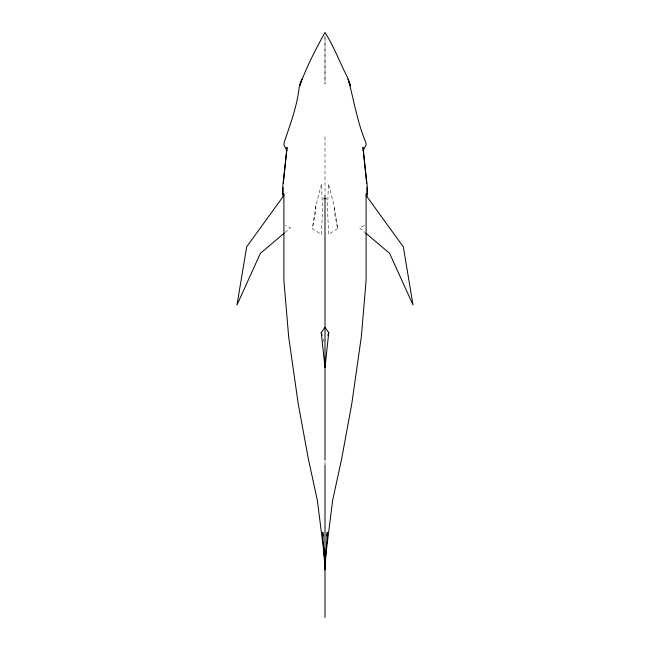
<?xml version="1.0" encoding="UTF-8"?>
<svg xmlns="http://www.w3.org/2000/svg" width="650" height="650" viewBox="0 0 650 650"><rect width="100%" height="100%" fill="white"/><g stroke="black" fill="none" stroke-linecap="round" stroke-linejoin="round"><path stroke-width="0.49" stroke-dasharray="3.25 2.44" d="M325 37.724L325 83.98L325 35.986M315.859 205.749L315.681 212.371L312.333 228.581L321.457 234.536L322.433 209.471L321.596 183.779L315.859 205.749L312.333 228.581M285.058 232.424L290.452 227.841L285.537 225.485M337.667 228.581L328.543 234.536L327.567 209.471L328.404 183.779L334.141 205.749L337.667 228.581L334.319 212.371L334.141 205.749M364.463 225.485L359.548 227.841L364.942 232.424M323.269 339.089L324.139 341.884M325 136.793L325 193.895M325 462.044L325 465.018"/><path stroke-width="0.97" d="M283.018 196.202L283.099 187.436M283.343 183.446L287.032 147.29L282.669 187.192L282.669 194.358M328.746 332.589L325 367.599L321.254 332.589L325 327.348L328.746 332.589L327.884 335.376M325.374 558.301L332.621 500.508L341.754 458.372L351.821 403.528L361.351 336.635L366.104 280.386L366.104 193.684M326.601 536.006L327.316 532.188L325 569.944L322.684 532.188L323.399 536.006M366.982 196.202L367.331 187.192L362.968 147.29L366.657 183.479M363.066 150.694L366.096 144.991L365.787 142.301C356.972 121.631 353.917 99.32 347.791 78C339.983 62.944 334.165 46.922 325 32.5C315.152 50.139 305.914 68.226 299.171 87.222C297.139 106.202 290.282 124.312 284.213 142.301L283.904 144.991L286.934 150.694M283.896 195.463L246.675 246.838L236.99 304.956L260.382 253.346L284.286 233.074M323.635 198.916L325 198.291L326.365 198.916M365.714 233.074L389.618 253.346L413.01 304.956L403.325 246.838L366.104 195.463M321.254 332.589L322.116 335.376M324.626 558.301L317.379 500.508L308.246 458.372L298.179 403.528L288.649 336.635L283.896 280.386L283.896 193.684M366.901 187.419L367.331 194.358M323.928 547.926L324.041 549.949M324.212 552.988L324.659 561.088M324.829 564.119L325 567.158M325 195.211L325 460.208M325 465.319L325 617.5M300.17 83.947L299.601 85.938L301.876 79.178L300.17 83.947M349.83 83.947L348.124 79.178L350.399 85.938L349.83 83.947"/></g></svg>
